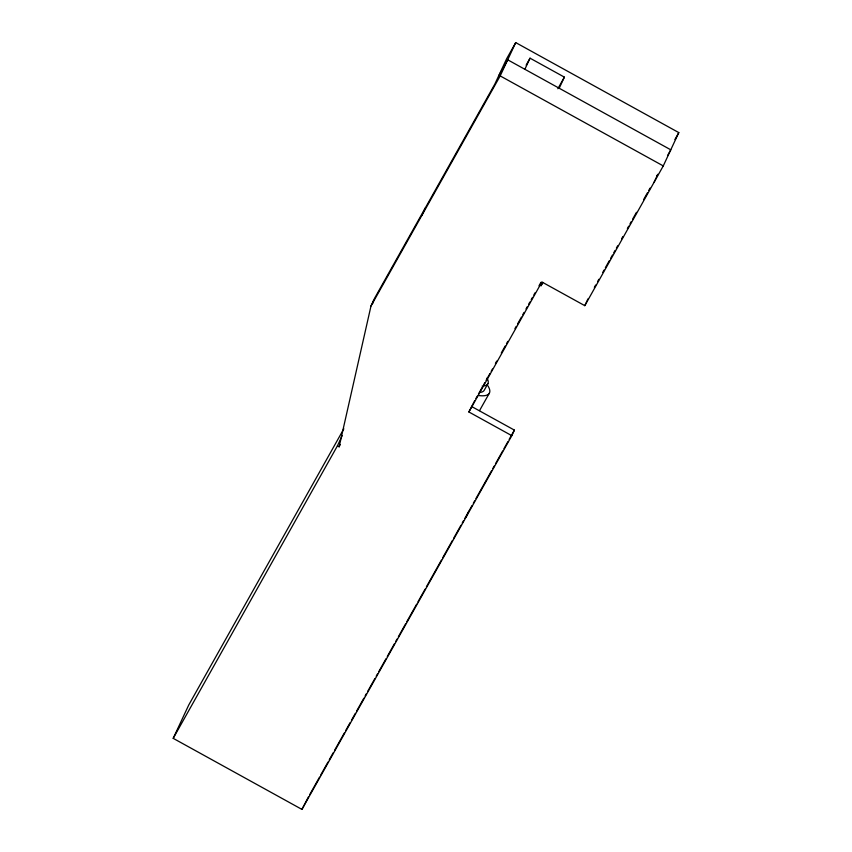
<?xml version="1.0" encoding="UTF-8"?>
<svg xmlns="http://www.w3.org/2000/svg" width="852" height="852" viewBox="0 0 852 852"><rect width="100%" height="100%" fill="white"/><g stroke="black" fill="none" stroke-linecap="round" stroke-linejoin="round"><path stroke-width="1.28" d="M342.185 435.67L337.435 445.852L339.149 446.799L370.993 306.006L374.614 298.232L494.799 84.178L506.599 58.852L515.726 42.6L678.799 132.603L663.271 165.916L584.802 305.666L541.883 281.98L468.888 411.974L511.807 435.66L301.938 809.4L173.201 738.343L188.729 705.03L343.846 428.79M372.995 303.035L373.581 300.447M421.719 215.652L425.35 207.888M370.993 306.006L500.188 75.913L515.726 42.6M339.149 446.799L340.193 444.574M524.864 69.289L530.04 58.181L564.375 77.127L559.2 88.235M468.888 411.974L474.66 400.76M542.01 283.684L540.988 285.899L542.926 282.438M301.938 809.4L308.445 796.886M466.182 516.908L468.77 511.36M511.807 435.66L514.395 430.111L471.475 406.425M584.802 305.666L587.976 298.871M654.155 182.158L657.851 174.245L656.562 176.556M498.58 76.062L507.696 59.81L670.78 149.814L667.521 155.618M526.131 65.146L530.04 58.181M173.201 738.343L337.435 445.852M557.858 88.736L564.375 77.127M495.427 363.399L496.727 361.078M501.285 352.973L505.183 346.018M506.482 343.707L507.781 341.386M514.938 328.648L516.237 326.327M517.537 324.016L521.445 317.061M522.745 314.75L524.044 312.428M525.993 308.957L527.303 306.635M528.602 304.324L529.901 302.002M531.201 299.691L532.5 297.369M533.799 295.058L535.099 292.737M539.007 285.793L540.956 282.31M475.927 398.491L477.205 396.223M478.473 393.965L482.296 387.159M483.563 384.902L484.841 382.633M486.109 380.365L489.921 373.57M491.199 371.302L492.467 369.044M487.962 383.602L484.309 390.099A31.375 9.777 29.3 0 1 479.985 392.431M479.548 410.611L489.304 393.251M674.89 139.568L678.799 132.603M594.345 287.358L595.633 285.047M597.582 281.586L598.881 279.275M602.769 272.352L604.057 270.041M605.357 267.73L609.244 260.808M610.543 258.497L612.481 255.036M613.781 252.735L615.08 250.424M616.379 248.113L617.668 245.802M621.555 238.88L622.855 236.568M627.391 228.496L628.691 226.185M629.99 223.874L631.279 221.573M632.578 219.262L636.465 212.34M643.59 199.634L647.488 192.712M648.777 190.401L650.076 188.1M309.745 794.565L319.521 777.152M320.821 774.83L327.999 762.061M329.298 759.739L333.207 752.774M334.517 750.452L344.283 733.05M345.592 730.728L350.151 722.602M351.461 720.281L355.369 713.316M356.668 710.994L363.836 698.225M365.146 695.903L366.445 693.581M367.755 691.26L374.923 678.49M376.222 676.168L377.532 673.847M378.831 671.536L385.999 658.766M387.298 656.445L394.476 643.675M395.775 641.354L397.075 639.032M398.385 636.71L405.552 623.941M406.851 621.619L416.628 604.206M417.938 601.885L425.105 589.126M426.405 586.804L441.4 560.105M442.699 557.783L452.476 540.37M453.786 538.049L460.953 525.279M462.253 522.968L463.563 520.647M464.862 518.325L472.029 505.555M473.329 503.234L474.639 500.912M475.938 498.59L491.583 470.73M492.882 468.408L494.192 466.087M495.491 463.765L502.659 450.996M503.969 448.685L507.877 441.719M509.176 439.398L514.395 430.111M500.188 75.913L663.271 165.916M487.898 385.796A37.264 11.608 29.3 0 1 478.355 395.466M486.961 378.107A31.375 9.777 29.3 0 1 482.211 386.009"/></g></svg>
